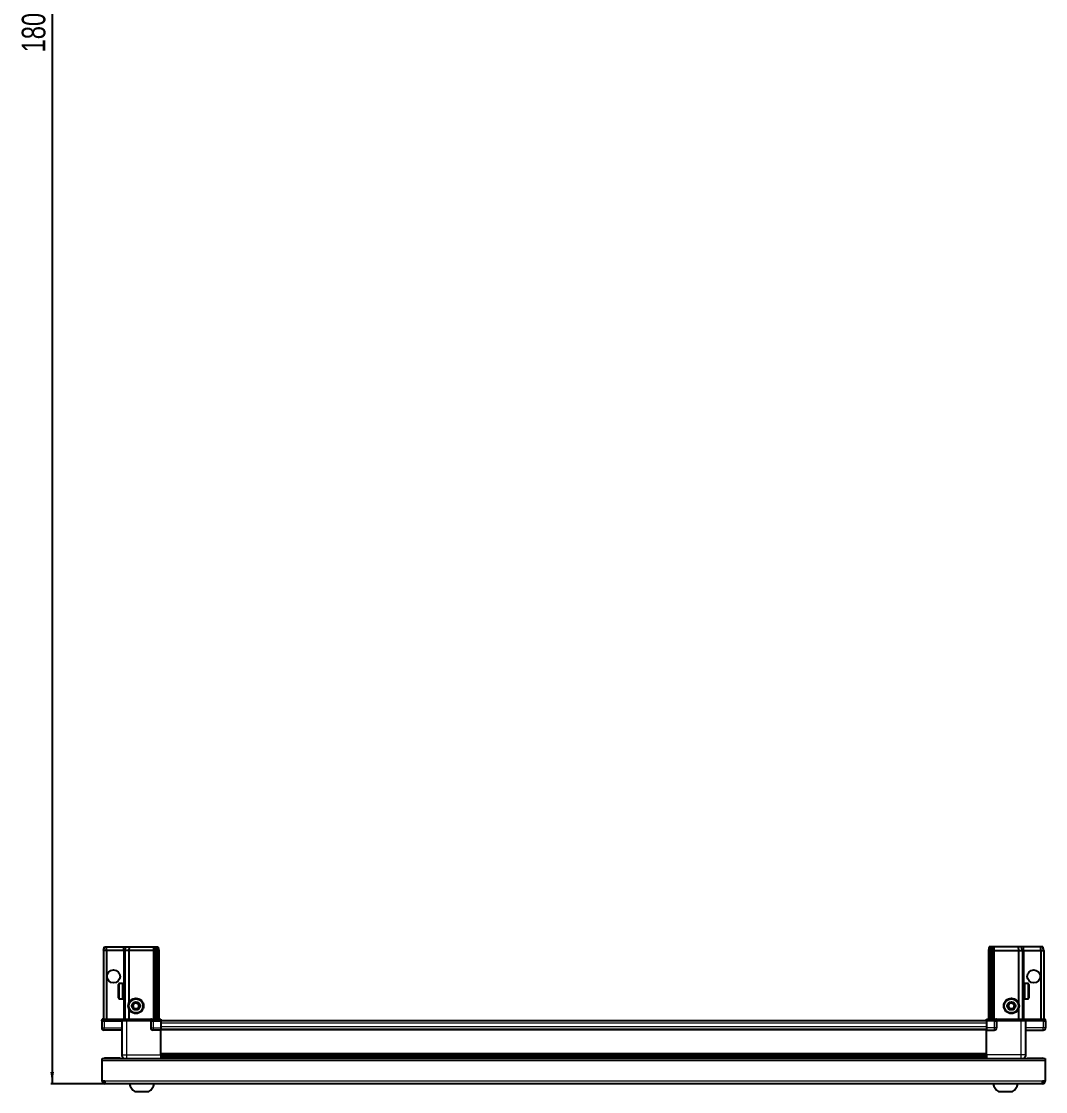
# Model space of a CAD drawing. Header units: millimetres. Extents: x 775 to 4688, y -1086 to 2234.
# Drawn here: x 855 to 1723, y -1086 to -179 of the extents above; entities that cross this region are included whole.
import ezdxf

# ---------------------------------------------------------------- set-up
doc = ezdxf.new("R2010")
doc.units = ezdxf.units.MM
doc.layers.add('FORMAT', color=7, linetype='Continuous')
doc.styles.add('SLDTEXTSTYLE0', font='TXT', dxfattribs={"width": 0.75})
doc.dimstyles.new('SLDDIMSTYLE0', dxfattribs={"dimtxt": 20, "dimasz": 10, "dimexe": 0, "dimexo": 0.0625, "dimgap": 5, "dimtad": 2, "dimdec": 1, "dimrnd": 1e-09, "dimzin": 12, "dimdsep": 46, "dimtxsty": 'SLDTEXTSTYLE0', "dimsah": 1, "dimcen": 0.09, "dimadec": 0, "dimazin": 3, "dimtfac": 1, "dimtofl": 0, "dimtmove": 0, "dimatfit": 3, "dimfxl": 0, "dimfrac": 2, "dimtolj": 1, "dimtzin": 12, "dimarcsym": 0})

# ---------------------------------------------------------------- blocks, each defined once
blk = doc.blocks.new('_D_10')
at = {"layer": 'FORMAT'}
for p, q in [((948.83, 728.1), (880.47, 728.1)), ((881.47, 728.1), (881.47, -1078.9)), ((926.06, -1078.9), (880.47, -1078.9))]:
    blk.add_line(p, q, dxfattribs=at)
for points in [[(881.47, 728.1), (879.93, 718.1), (883.01, 718.1)], [(881.47, -1078.9), (883.01, -1068.9), (879.93, -1068.9)]]:
    blk.add_solid(points, dxfattribs=at)
at = {"layer": 'FORMAT', "insert": (855.69, -204.96), "char_height": 20, "attachment_point": 1, "rotation": 90, "style": 'SLDTEXTSTYLE0'}
blk.add_mtext('1807', dxfattribs=at)

msp = doc.modelspace()

# ---------------------------------------------------------------- linework, layer by layer
at = {"color": 7, "linetype": 'Continuous', "lineweight": 25}
for p, q in [((924.97, -965.9), (925.77, -962.9)), ((924.97, -965.9), (924.97, -1024.2)), ((927.47, -965.9), (924.97, -965.9)), ((925.77, -962.9), (927.63, -962.9)), ((927.47, -965.9), (927.63, -962.9)), ((927.47, -965.9), (927.47, -1024.2)), ((941.97, -965.9), (927.47, -965.9)), ((927.63, -962.9), (941.97, -962.9)), ((941.97, -962.9), (943.77, -962.9)), ((942.97, -965.9), (941.97, -965.9)), ((942.97, -965.9), (943.77, -962.9)), ((942.97, -965.9), (942.97, -1024.2)), ((946.47, -965.9), (942.97, -965.9)), ((943.77, -962.9), (946.8, -962.9)), ((946.8, -962.9), (946.47, -965.9)), ((946.47, -965.9), (946.47, -1010.4)), ((966.97, -965.9), (946.47, -965.9)), ((946.8, -962.9), (966.97, -962.9)), ((966.97, -962.9), (968.77, -962.9)), ((967.97, -965.9), (966.97, -965.9)), ((968.77, -962.9), (967.97, -965.9)), ((968.97, -965.9), (967.97, -965.9)), ((967.97, -965.9), (967.97, -1024.2)), ((968.77, -962.9), (969.51, -962.9)), ((969.51, -962.9), (968.97, -965.9)), ((968.97, -965.9), (968.97, -1024.2)), ((970.47, -965.9), (968.97, -965.9)), ((969.51, -962.9), (970.02, -962.9)), ((970.02, -962.9), (971.17, -962.9)), ((970.02, -962.9), (970.47, -965.9)), ((971.97, -965.9), (970.47, -965.9)), ((970.47, -965.9), (970.47, -1024.2)), ((971.17, -962.9), (971.97, -965.9)), ((971.97, -965.9), (971.97, -1024.2)), ((1675.77, -962.9), (1674.97, -965.9)), ((1674.97, -965.9), (1676.47, -965.9)), ((1674.97, -965.9), (1674.97, -1024.2)), ((1676.93, -962.9), (1675.77, -962.9)), ((1676.93, -962.9), (1676.47, -965.9)), ((1676.47, -965.9), (1677.97, -965.9)), ((1676.47, -965.9), (1676.47, -1024.2)), ((1677.43, -962.9), (1676.93, -962.9)), ((1677.43, -962.9), (1677.97, -965.9)), ((1678.17, -962.9), (1677.43, -962.9)), ((1677.97, -965.9), (1678.97, -965.9)), ((1677.97, -965.9), (1677.97, -1024.2)), ((1678.17, -962.9), (1678.97, -965.9)), ((1679.97, -962.9), (1678.17, -962.9)), ((1678.97, -965.9), (1678.97, -1024.2)), ((1678.97, -965.9), (1679.97, -965.9)), ((1700.14, -962.9), (1679.97, -962.9)), ((1679.97, -965.9), (1700.47, -965.9)), ((1700.14, -962.9), (1700.47, -965.9)), ((1703.17, -962.9), (1700.14, -962.9)), ((1700.47, -965.9), (1700.47, -1010.4)), ((1700.47, -965.9), (1703.97, -965.9)), ((1703.97, -965.9), (1703.17, -962.9)), ((1704.97, -962.9), (1703.17, -962.9)), ((1703.97, -965.9), (1703.97, -1024.2)), ((1703.97, -965.9), (1704.97, -965.9)), ((1719.32, -962.9), (1704.97, -962.9)), ((1704.97, -965.9), (1719.47, -965.9)), ((1719.47, -965.9), (1719.32, -962.9)), ((1721.17, -962.9), (1719.32, -962.9)), ((1719.47, -965.9), (1721.97, -965.9)), ((1719.47, -965.9), (1719.47, -1024.2)), ((1721.97, -965.9), (1721.17, -962.9)), ((1721.97, -965.9), (1721.97, -1024.2)), ((937.77, -1006.1), (937.77, -994.7)), ((940.97, -993.9), (938.57, -993.9)), ((940.97, -993.9), (940.97, -993.91)), ((940.97, -993.91), (941.47, -993.91)), ((940.97, -994.09), (941.47, -994.09)), ((940.97, -994.09), (940.97, -994.31)), ((940.97, -994.31), (941.47, -994.31)), ((940.97, -994.89), (941.47, -994.89)), ((940.97, -994.89), (940.97, -995.31)), ((940.97, -995.31), (941.47, -995.31)), ((940.97, -996.22), (941.47, -996.22)), ((940.97, -996.22), (940.97, -996.81)), ((940.97, -996.81), (941.47, -996.81)), ((941.47, -994.09), (941.47, -993.91)), ((941.47, -994.31), (941.47, -994.09)), ((941.47, -994.89), (941.47, -994.31)), ((941.47, -995.31), (941.47, -994.89)), ((941.47, -996.22), (941.47, -995.31)), ((941.57, -996), (941.47, -996)), ((941.47, -996.81), (941.47, -996.22)), ((941.47, -997.97), (941.47, -996.81)), ((941.57, -1004.8), (941.57, -996)), ((942.45, -997.09), (941.97, -996.4)), ((941.97, -1004.4), (941.97, -996.4)), ((942.94, -996.4), (942.45, -997.09)), ((942.45, -1003.71), (942.45, -997.09)), ((942.97, -996.4), (942.94, -996.4)), ((942.94, -1004.4), (942.94, -996.4)), ((1704, -996.4), (1703.97, -996.4)), ((1704.49, -997.09), (1704, -996.4)), ((1704, -996.4), (1704, -1004.4)), ((1704.97, -996.4), (1704.49, -997.09)), ((1704.49, -997.09), (1704.49, -1003.71)), ((1704.97, -996.4), (1704.97, -1004.4)), ((1705.47, -996), (1705.37, -996)), ((1705.37, -996), (1705.37, -1004.8)), ((1708.37, -993.9), (1705.47, -993.9)), ((1705.97, -993.9), (1705.47, -993.9)), ((1705.47, -993.9), (1705.47, -993.95)), ((1705.47, -993.95), (1705.47, -994.23)), ((1705.97, -993.95), (1705.47, -993.95)), ((1705.97, -994.23), (1705.47, -994.23)), ((1705.47, -994.23), (1705.47, -994.51)), ((1705.97, -994.51), (1705.47, -994.51)), ((1705.47, -994.51), (1705.47, -995.17)), ((1705.97, -995.17), (1705.47, -995.17)), ((1705.47, -995.17), (1705.47, -995.64)), ((1705.47, -995.64), (1705.47, -996.62)), ((1705.97, -995.64), (1705.47, -995.64)), ((1705.97, -996.62), (1705.47, -996.62)), ((1705.47, -996.62), (1705.47, -997.24)), ((1705.47, -997.24), (1705.47, -998.44)), ((1705.97, -997.24), (1705.47, -997.24)), ((1705.97, -993.95), (1705.97, -993.9)), ((1705.97, -994.51), (1705.97, -994.23)), ((1705.97, -995.64), (1705.97, -995.17)), ((1705.97, -997.24), (1705.97, -996.62)), ((1709.17, -994.7), (1709.17, -1006.1)), ((940.97, -997.97), (941.47, -997.97)), ((940.97, -997.97), (940.97, -998.66)), ((940.97, -998.66), (941.47, -998.66)), ((940.97, -999.95), (941.47, -999.95)), ((940.97, -999.95), (940.97, -1000.69)), ((940.97, -1000.09), (941.47, -1000.09)), ((940.97, -1000.59), (941.47, -1000.59)), ((940.97, -1000.69), (941.47, -1000.69)), ((940.97, -1001.97), (941.47, -1001.97)), ((940.97, -1001.97), (940.97, -1002.68)), ((940.97, -1002.68), (941.47, -1002.68)), ((940.97, -1003.84), (941.47, -1003.84)), ((940.97, -1003.84), (940.97, -1004.45)), ((940.97, -1004.45), (941.47, -1004.45)), ((940.97, -1005.38), (941.47, -1005.38)), ((940.97, -1005.38), (940.97, -1005.82)), ((940.97, -1005.82), (941.47, -1005.82)), ((940.97, -1006.43), (941.47, -1006.43)), ((940.97, -1006.43), (940.97, -1006.66)), ((941.47, -998.66), (941.47, -997.97)), ((941.47, -999.95), (941.47, -998.66)), ((941.47, -1000.09), (941.47, -999.95)), ((941.47, -1000.69), (941.47, -1000.59)), ((941.47, -1001.97), (941.47, -1000.69)), ((941.47, -1002.68), (941.47, -1001.97)), ((941.47, -1003.84), (941.47, -1002.68)), ((941.47, -1004.45), (941.47, -1003.84)), ((941.47, -1005.38), (941.47, -1004.45)), ((941.47, -1004.8), (941.57, -1004.8)), ((941.47, -1005.82), (941.47, -1005.38)), ((941.47, -1006.43), (941.47, -1005.82)), ((941.47, -1006.66), (941.47, -1006.43)), ((941.97, -1004.4), (942.45, -1003.71)), ((942.45, -1003.71), (942.94, -1004.4)), ((942.94, -1004.4), (942.97, -1004.4)), ((1703.97, -1004.4), (1704, -1004.4)), ((1704, -1004.4), (1704.49, -1003.71)), ((1704.49, -1003.71), (1704.97, -1004.4)), ((1705.37, -1004.8), (1705.47, -1004.8)), ((1705.97, -998.44), (1705.47, -998.44)), ((1705.47, -998.44), (1705.47, -999.07)), ((1705.97, -999.07), (1705.47, -999.07)), ((1705.47, -999.15), (1705.47, -1000.45)), ((1705.97, -999.15), (1705.47, -999.15)), ((1705.97, -1000.45), (1705.47, -1000.45)), ((1705.97, -1000.93), (1705.47, -1000.93)), ((1705.47, -1000.93), (1705.47, -1001.19)), ((1705.47, -1001.19), (1705.47, -1002.46)), ((1705.97, -1001.19), (1705.47, -1001.19)), ((1705.97, -1002.46), (1705.47, -1002.46)), ((1705.47, -1002.46), (1705.47, -1003.14)), ((1705.47, -1003.14), (1705.47, -1004.26)), ((1705.97, -1003.14), (1705.47, -1003.14)), ((1705.97, -1004.26), (1705.47, -1004.26)), ((1705.47, -1004.26), (1705.47, -1004.83)), ((1705.47, -1004.83), (1705.47, -1005.69)), ((1705.97, -1004.83), (1705.47, -1004.83)), ((1705.97, -1005.69), (1705.47, -1005.69)), ((1705.47, -1005.69), (1705.47, -1006.08)), ((1705.47, -1006.08), (1705.47, -1006.6)), ((1705.97, -1006.08), (1705.47, -1006.08)), ((1705.97, -999.15), (1705.97, -998.44)), ((1705.97, -1001.19), (1705.97, -1000.45)), ((1705.97, -1003.14), (1705.97, -1002.46)), ((1705.97, -1004.83), (1705.97, -1004.26)), ((1705.97, -1006.08), (1705.97, -1005.69)), ((938.57, -1006.9), (940.97, -1006.9)), ((940.97, -1006.66), (941.47, -1006.66)), ((940.97, -1006.88), (941.47, -1006.88)), ((940.97, -1006.88), (940.97, -1006.9)), ((940.97, -1006.89), (941.47, -1006.89)), ((941.47, -1006.88), (941.47, -1006.66)), ((941.47, -1006.89), (941.47, -1006.88)), ((946.47, -1015.4), (946.47, -1024.2)), ((1700.47, -1015.4), (1700.47, -1024.2)), ((1705.97, -1006.6), (1705.47, -1006.6)), ((1705.47, -1006.6), (1705.47, -1006.78)), ((1705.47, -1006.78), (1705.47, -1006.9)), ((1705.97, -1006.78), (1705.47, -1006.78)), ((1705.47, -1006.9), (1708.37, -1006.9)), ((1705.97, -1006.78), (1705.97, -1006.6)), ((923.97, -1024.2), (923.47, -1025.07)), ((925.47, -1024.2), (923.97, -1024.2)), ((925.47, -1024.2), (940.27, -1024.2)), ((940.27, -1024.2), (940.47, -1024.2)), ((940.47, -1025.4), (940.47, -1024.2)), ((940.47, -1024.2), (944.47, -1024.2)), ((944.47, -1024.2), (964.77, -1024.2)), ((964.77, -1024.2), (964.97, -1024.2)), ((964.97, -1025.4), (964.97, -1024.2)), ((965.65, -1024.2), (964.97, -1024.2)), ((965.65, -1024.2), (973.47, -1024.2)), ((973.47, -1024.2), (973.47, -1025.07)), ((1673.47, -1024.2), (1681.29, -1024.2)), ((1673.47, -1025.07), (1673.47, -1024.2)), ((1681.97, -1024.2), (1681.29, -1024.2)), ((1681.97, -1025.4), (1681.97, -1024.2)), ((1681.97, -1024.2), (1682.17, -1024.2)), ((1682.17, -1024.2), (1702.47, -1024.2)), ((1702.47, -1024.2), (1706.47, -1024.2)), ((1706.47, -1025.4), (1706.47, -1024.2)), ((1706.47, -1024.2), (1706.67, -1024.2)), ((1706.67, -1024.2), (1721.47, -1024.2)), ((1722.97, -1024.2), (1721.47, -1024.2)), ((1723.47, -1025.07), (1722.97, -1024.2)), ((1723.47, -1025.07), (1722.97, -1024.2)), ((923.47, -1025.4), (923.47, -1025.07)), ((923.47, -1025.4), (925.47, -1025.4)), ((923.47, -1025.4), (923.47, -1031.4)), ((940.27, -1025.4), (925.47, -1025.4)), ((925.47, -1025.4), (940.27, -1025.4)), ((940.47, -1033.4), (925.47, -1033.4)), ((940.47, -1025.4), (940.27, -1025.4)), ((944.47, -1025.4), (940.47, -1025.4)), ((940.47, -1025.4), (940.47, -1054.4)), ((964.77, -1025.4), (944.47, -1025.4)), ((964.97, -1025.4), (964.77, -1025.4)), ((964.97, -1025.4), (966.97, -1025.4)), ((964.97, -1025.4), (964.97, -1031.4)), ((973.47, -1025.07), (966.97, -1025.07)), ((973.47, -1025.4), (966.97, -1025.4)), ((966.97, -1025.4), (973.47, -1025.4)), ((973.47, -1033.4), (966.97, -1033.4)), ((973.47, -1025.07), (973.47, -1025.07)), ((973.47, -1025.4), (973.47, -1025.07)), ((973.47, -1025.4), (973.47, -1025.4)), ((973.47, -1025.4), (973.47, -1031.4)), ((1673.47, -1025.55), (973.47, -1025.55)), ((973.47, -1031.4), (973.47, -1033.4)), ((1673.47, -1032.75), (973.47, -1032.75)), ((973.47, -1054.4), (973.47, -1033.4)), ((1673.47, -1025.4), (1673.47, -1025.07)), ((1679.97, -1025.07), (1673.47, -1025.07)), ((1679.97, -1025.4), (1673.47, -1025.4)), ((1673.47, -1025.4), (1673.47, -1031.4)), ((1673.47, -1031.4), (1673.47, -1033.4)), ((1673.47, -1033.4), (1679.97, -1033.4)), ((1673.47, -1054.4), (1673.47, -1033.4)), ((1679.97, -1025.4), (1681.97, -1025.4)), ((1681.97, -1025.4), (1679.97, -1025.4)), ((1682.17, -1025.4), (1681.97, -1025.4)), ((1681.97, -1025.4), (1681.97, -1031.4)), ((1702.47, -1025.4), (1682.17, -1025.4)), ((1706.47, -1025.4), (1702.47, -1025.4)), ((1706.67, -1025.4), (1706.47, -1025.4)), ((1706.47, -1025.4), (1706.47, -1054.4)), ((1706.47, -1033.4), (1721.47, -1033.4)), ((1721.47, -1025.4), (1706.67, -1025.4)), ((1721.47, -1025.4), (1723.47, -1025.4)), ((1723.47, -1025.4), (1723.47, -1025.07)), ((1723.47, -1025.4), (1723.47, -1025.07)), ((1723.47, -1025.4), (1723.47, -1025.4)), ((1723.47, -1025.4), (1723.47, -1031.4)), ((923.97, -1057.4), (1722.97, -1057.4)), ((923.97, -1059.5), (923.97, -1057.4)), ((923.97, -1076.8), (923.97, -1059.5)), ((938.97, -1057.3), (926.07, -1057.3)), ((938.97, -1057.3), (938.97, -1057.4)), ((973.47, -1055.42), (1673.47, -1055.42)), ((973.47, -1055.46), (1673.47, -1055.46)), ((997.35, -1057.25), (973.47, -1057.25)), ((991.97, -1057.4), (991.97, -1057.25)), ((992.01, -1057.4), (992.01, -1057.25)), ((992.28, -1057.4), (992.28, -1057.25)), ((992.54, -1057.4), (992.54, -1057.25)), ((993.19, -1057.4), (993.19, -1057.25)), ((993.66, -1057.4), (993.66, -1057.25)), ((994.62, -1057.4), (994.62, -1057.25)), ((995.24, -1057.4), (995.24, -1057.25)), ((996.43, -1057.4), (996.43, -1057.25)), ((997.09, -1057.4), (997.09, -1057.25)), ((997.14, -1057.4), (997.14, -1057.25)), ((998.44, -1057.25), (997.35, -1057.25)), ((999.17, -1057.25), (998.44, -1057.25)), ((998.44, -1057.4), (998.44, -1057.25)), ((998.44, -1057.25), (998.44, -1057.25)), ((998.45, -1057.4), (998.45, -1057.25)), ((998.95, -1057.4), (998.95, -1057.25)), ((999.17, -1057.4), (999.17, -1057.25)), ((999.59, -1057.25), (999.17, -1057.25)), ((999.17, -1057.25), (999.17, -1057.25)), ((1647.35, -1057.25), (999.59, -1057.25)), ((1000.45, -1057.4), (1000.45, -1057.25)), ((1001.14, -1057.4), (1001.14, -1057.25)), ((1002.26, -1057.4), (1002.26, -1057.25)), ((1002.84, -1057.4), (1002.84, -1057.25)), ((1003.71, -1057.4), (1003.71, -1057.25)), ((1004.11, -1057.4), (1004.11, -1057.25)), ((1004.64, -1057.4), (1004.64, -1057.25)), ((1004.83, -1057.4), (1004.83, -1057.25)), ((1004.97, -1057.4), (1004.97, -1057.25)), ((1641.97, -1057.4), (1641.97, -1057.25)), ((1642.14, -1057.4), (1642.14, -1057.25)), ((1642.35, -1057.4), (1642.35, -1057.25)), ((1642.91, -1057.4), (1642.91, -1057.25)), ((1643.33, -1057.4), (1643.33, -1057.25)), ((1644.23, -1057.4), (1644.23, -1057.25)), ((1644.82, -1057.4), (1644.82, -1057.25)), ((1645.96, -1057.4), (1645.96, -1057.25)), ((1646.66, -1057.4), (1646.66, -1057.25)), ((1647.93, -1057.25), (1647.35, -1057.25)), ((1647.93, -1057.4), (1647.93, -1057.25)), ((1647.94, -1057.25), (1647.93, -1057.25)), ((1648.67, -1057.25), (1647.94, -1057.25)), ((1648.11, -1057.4), (1648.11, -1057.25)), ((1648.61, -1057.4), (1648.61, -1057.25)), ((1648.67, -1057.4), (1648.67, -1057.25)), ((1649.59, -1057.25), (1648.67, -1057.25)), ((1648.67, -1057.25), (1648.67, -1057.25)), ((1673.47, -1057.25), (1649.59, -1057.25)), ((1649.96, -1057.4), (1649.96, -1057.25)), ((1650.67, -1057.4), (1650.67, -1057.25)), ((1651.84, -1057.4), (1651.84, -1057.25)), ((1652.45, -1057.4), (1652.45, -1057.25)), ((1653.4, -1057.4), (1653.4, -1057.25)), ((1653.85, -1057.4), (1653.85, -1057.25)), ((1654.47, -1057.4), (1654.47, -1057.25)), ((1654.71, -1057.4), (1654.71, -1057.25)), ((1654.95, -1057.4), (1654.95, -1057.25)), ((1654.97, -1057.4), (1654.97, -1057.25)), ((1707.97, -1057.3), (1707.97, -1057.4)), ((1707.97, -1057.3), (1720.87, -1057.3)), ((1722.97, -1057.4), (1722.97, -1059.5)), ((1722.97, -1059.5), (1722.97, -1076.8)), ((926.07, -1076.8), (923.97, -1076.8)), ((926.07, -1076.8), (926.07, -1078.9)), ((1720.87, -1078.9), (926.07, -1078.9)), ((1722.97, -1076.8), (1720.87, -1076.8)), ((1720.87, -1078.9), (1720.87, -1076.8)), ((951.47, -1085.5), (963.47, -1085.5)), ((1683.47, -1085.5), (1695.47, -1085.5))]:
    msp.add_line(p, q, dxfattribs=at)
at = {"color": 8, "linetype": 'Continuous', "lineweight": 18}
for p, q in [((941.97, -965.9), (941.97, -962.9)), ((941.97, -965.9), (941.97, -996.4)), ((966.97, -962.9), (966.97, -965.9)), ((966.97, -965.9), (966.97, -1024.2)), ((1679.97, -962.9), (1679.97, -965.9)), ((1679.97, -965.9), (1679.97, -1024.2)), ((1704.97, -965.9), (1704.97, -962.9)), ((1704.97, -965.9), (1704.97, -996.4)), ((938.57, -1006.9), (938.57, -993.9)), ((1708.37, -993.9), (1708.37, -1006.9)), ((941.97, -1004.4), (941.97, -1024.2)), ((1704.97, -1004.4), (1704.97, -1024.2)), ((925.47, -1025.4), (925.47, -1024.2)), ((940.27, -1025.4), (940.27, -1024.2)), ((944.47, -1025.4), (944.47, -1024.2)), ((964.77, -1025.4), (964.77, -1024.2)), ((1682.17, -1024.2), (1682.17, -1025.4)), ((1702.47, -1025.4), (1702.47, -1024.2)), ((1706.67, -1024.2), (1706.67, -1025.4)), ((1721.47, -1025.4), (1721.47, -1024.2)), ((923.47, -1031.4), (925.47, -1031.4)), ((925.47, -1025.4), (925.47, -1031.4)), ((925.47, -1031.4), (940.47, -1031.4)), ((925.47, -1033.4), (925.47, -1031.4)), ((944.47, -1025.4), (944.47, -1054.4)), ((964.97, -1031.4), (966.97, -1031.4)), ((966.97, -1025.4), (966.97, -1025.07)), ((966.97, -1025.4), (966.97, -1031.4)), ((966.97, -1031.4), (973.47, -1031.4)), ((966.97, -1031.4), (966.97, -1033.4)), ((973.47, -1025.4), (973.47, -1025.07)), ((1673.47, -1027.55), (973.47, -1027.55)), ((1673.47, -1030.75), (973.47, -1030.75)), ((1673.47, -1033.4), (973.47, -1033.4)), ((1679.97, -1031.4), (1673.47, -1031.4)), ((1679.97, -1025.4), (1679.97, -1025.07)), ((1679.97, -1025.4), (1679.97, -1031.4)), ((1679.97, -1031.4), (1679.97, -1033.4)), ((1681.97, -1031.4), (1679.97, -1031.4)), ((1702.47, -1025.4), (1702.47, -1054.4)), ((1721.47, -1031.4), (1706.47, -1031.4)), ((1721.47, -1025.4), (1721.47, -1031.4)), ((1723.47, -1031.4), (1721.47, -1031.4)), ((1721.47, -1033.4), (1721.47, -1031.4)), ((1722.97, -1059.5), (923.97, -1059.5)), ((926.07, -1057.4), (926.07, -1057.3)), ((944.47, -1054.4), (973.47, -1054.4)), ((973.47, -1052.8), (1673.47, -1052.8)), ((1673.47, -1054.22), (973.47, -1054.22)), ((973.47, -1056.66), (1673.47, -1056.66)), ((1702.47, -1054.4), (1673.47, -1054.4)), ((1720.87, -1057.4), (1720.87, -1057.3)), ((1720.87, -1076.8), (926.07, -1076.8))]:
    msp.add_line(p, q, dxfattribs=at)
at = {"color": 7, "linetype": 'Continuous', "lineweight": 25, "flags": 128}
for points in [[(926.07, -1057.3), (925.66, -1057.34), (925.43, -1057.4)], [(1721.51, -1057.4), (1721.28, -1057.34), (1720.87, -1057.3)]]:
    msp.add_lwpolyline(points, dxfattribs=at)
at = {"color": 7, "linetype": 'Continuous', "lineweight": 25}
for centre, radius in [((933.47, -987.9), 5.5), ((1713.47, -987.9), 5.5), ((952.47, -1012.9), 6.5), ((1694.47, -1012.9), 6.5), ((952.47, -1012.9), 3.46), ((1694.47, -1012.9), 3.46)]:
    msp.add_circle(centre, radius, dxfattribs=at)
at = {"color": 8, "linetype": 'Continuous', "lineweight": 18}
for centre in [(952.47, -1012.9), (1694.47, -1012.9)]:
    msp.add_circle(centre, 5.7, dxfattribs=at)
at = {"color": 7, "linetype": 'Continuous', "lineweight": 25}
for centre, radius, start, end in [((938.57, -994.7), 0.8, 90, 180), ((941.97, -996), 0.4, 180, 270), ((1704.97, -996), 0.4, 270, 0), ((1708.37, -994.7), 0.8, 360, 90), ((938.57, -1006.1), 0.8, 180, 270), ((941.97, -1004.8), 0.4, 90, 180), ((1704.97, -1004.8), 0.4, 360, 90), ((1708.37, -1006.1), 0.8, 270, 0), ((952.47, -1012.9), 2.5, 147.37605, 207.37605), ((952.47, -1012.9), 2.5, 207.37605, 267.37605), ((952.47, -1012.9), 2.5, 87.37605, 147.37605), ((952.47, -1012.9), 2.5, 267.37605, 327.37605), ((952.47, -1012.9), 2.5, 27.37605, 87.37605), ((952.47, -1012.9), 2.5, 327.37605, 27.37605), ((1694.47, -1012.9), 2.5, 134.67671, 194.67671), ((1694.47, -1012.9), 2.5, 194.67671, 254.67671), ((1694.47, -1012.9), 2.5, 74.67671, 134.67671), ((1694.47, -1012.9), 2.5, 254.67671, 314.67671), ((1694.47, -1012.9), 2.5, 14.67671, 74.67671), ((1694.47, -1012.9), 2.5, 314.67671, 14.67671), ((925.47, -1031.4), 2, 180, 270), ((966.97, -1031.4), 2, 180, 270), ((1679.97, -1031.4), 2, 270, 0), ((1721.47, -1031.4), 2, 270, 0), ((926.07, -1076.8), 2.1, 180, 270), ((926.07, -1076.8), 0.6, 180, 270), ((958.5, -1075.88), 11.91, 194.70035, 233.8734), ((956.45, -1075.88), 11.91, 306.1266, 345.29965), ((1690.5, -1075.88), 11.91, 194.70035, 233.8734), ((1688.45, -1075.88), 11.91, 306.1266, 345.29965), ((1720.87, -1076.8), 2.1, 270, 0), ((1720.87, -1076.8), 0.6, 270, 0)]:
    msp.add_arc(centre, radius, start, end, dxfattribs=at)
for centre, start_param, end_param in [((966.97, -1021.6), 2.418858, 3.141593), ((1679.97, -1021.6), 3.141593, 3.864327)]:
    msp.add_ellipse(centre, major_axis=(0, 3.46), ratio=0.57735, start_param=start_param, end_param=end_param, dxfattribs=at)
for points, knots in [([(949.59, -1012.77), (949.86, -1012.33), (950.39, -1011.52), (950.9, -1010.71), (951.14, -1010.34)], [0, 0, 0, 0, 0.5346859, 1, 1, 1, 1]), ([(950.91, -1015.33), (950.86, -1015.22), (950.58, -1014.69), (950.12, -1013.81), (949.75, -1013.07), (949.59, -1012.77)], [0, 0, 0, 0, 0.133125, 0.637099, 1, 1, 1, 1]), ([(953.8, -1015.46), (953.28, -1015.44), (952.32, -1015.4), (951.36, -1015.35), (950.91, -1015.33)], [0, 0, 0, 0, 0.534686, 1, 1, 1, 1]), ([(951.14, -1010.34), (951.66, -1010.36), (952.62, -1010.4), (953.58, -1010.45), (954.03, -1010.47)], [0, 0, 0, 0, 0.5346859, 1, 1, 1, 1]), ([(955.35, -1013.03), (955.08, -1013.47), (954.56, -1014.28), (954.04, -1015.09), (953.8, -1015.46)], [0, 0, 0, 0, 0.534686, 1, 1, 1, 1]), ([(954.03, -1010.47), (954.19, -1010.77), (954.56, -1011.51), (955.02, -1012.39), (955.3, -1012.92), (955.35, -1013.03)], [0, 0, 0, 0, 0.362901, 0.866875, 1, 1, 1, 1]), ([(1691.69, -1012.14), (1692.05, -1011.77), (1692.74, -1011.1), (1693.42, -1010.42), (1693.74, -1010.11)], [0, 0, 0, 0, 0.534686, 1, 1, 1, 1]), ([(1692.42, -1014.93), (1692.33, -1014.6), (1692.12, -1013.8), (1691.87, -1012.84), (1691.72, -1012.26), (1691.69, -1012.14)], [0, 0, 0, 0, 0.362901, 0.866875, 1, 1, 1, 1]), ([(1695.2, -1015.69), (1694.7, -1015.56), (1693.77, -1015.3), (1692.85, -1015.05), (1692.42, -1014.93)], [0, 0, 0, 0, 0.534686, 1, 1, 1, 1]), ([(1693.74, -1010.11), (1694.24, -1010.24), (1695.17, -1010.5), (1696.09, -1010.75), (1696.52, -1010.87)], [0, 0, 0, 0, 0.5346859, 1, 1, 1, 1]), ([(1697.25, -1013.66), (1696.89, -1014.03), (1696.2, -1014.7), (1695.52, -1015.38), (1695.2, -1015.69)], [0, 0, 0, 0, 0.5346859, 1, 1, 1, 1]), ([(1696.52, -1010.87), (1696.56, -1010.99), (1696.71, -1011.57), (1696.96, -1012.53), (1697.17, -1013.33), (1697.25, -1013.66)], [0, 0, 0, 0, 0.133125, 0.637099, 1, 1, 1, 1]), ([(940.47, -1054.4), (940.52, -1054.84), (940.59, -1055.52), (941.02, -1056.33), (941.48, -1056.89), (941.88, -1057.25), (942.15, -1057.38), (942.19, -1057.4)], [0, 0, 0, 0, 0.363018, 0.558438, 0.758004, 0.95757, 1, 1, 1, 1]), ([(973.47, -1054.4), (973.47, -1054.8), (973.47, -1055.59), (973.47, -1056.6), (973.47, -1057.23), (973.47, -1057.39), (973.47, -1057.4)], [0, 0, 0, 0, 0.3255201, 0.6510403, 0.9765604, 1, 1, 1, 1]), ([(1673.47, -1054.4), (1673.47, -1054.8), (1673.47, -1055.59), (1673.47, -1056.6), (1673.47, -1057.23), (1673.47, -1057.39), (1673.47, -1057.4)], [0, 0, 0, 0, 0.3255201, 0.6510403, 0.9765604, 1, 1, 1, 1]), ([(1706.47, -1054.4), (1706.42, -1054.84), (1706.35, -1055.52), (1705.92, -1056.33), (1705.46, -1056.89), (1705.06, -1057.25), (1704.8, -1057.38), (1704.75, -1057.4)], [0, 0, 0, 0, 0.363018, 0.558438, 0.758004, 0.95757, 1, 1, 1, 1])]:
    msp.add_open_spline(points, degree=3, knots=knots, dxfattribs=at)
at = {"color": 8, "linetype": 'Continuous', "lineweight": 18}
for points in [[(940.47, -1054.4), (940.53, -1054.4), (940.65, -1054.4), (941.58, -1054.4), (942.9, -1054.4), (943.95, -1054.4), (944.47, -1054.4)], [(1706.47, -1054.4), (1706.41, -1054.4), (1706.29, -1054.4), (1705.37, -1054.4), (1704.04, -1054.4), (1702.99, -1054.4), (1702.47, -1054.4)]]:
    msp.add_open_spline(points, degree=3, dxfattribs=at)
for points in [[(944.47, -1054.4), (944.47, -1054.84), (944.47, -1055.52), (944.47, -1056.33), (944.47, -1056.89), (944.47, -1057.25), (944.47, -1057.38), (944.47, -1057.4)], [(1702.47, -1054.4), (1702.47, -1054.84), (1702.47, -1055.52), (1702.47, -1056.33), (1702.47, -1056.89), (1702.47, -1057.25), (1702.47, -1057.38), (1702.47, -1057.4)]]:
    msp.add_open_spline(points, degree=3, knots=[0, 0, 0, 0, 0.363018, 0.558438, 0.758004, 0.95757, 1, 1, 1, 1], dxfattribs=at)

# ---------------------------------------------------------------- dimensions: what is measured, and where the dimension line sits
at = {"layer": 'FORMAT'}
dim = msp.add_linear_dim(base=(881.47, -1078.9), p1=(948.84, 728.1), p2=(926.07, -1078.9), angle=90, dimstyle='SLDDIMSTYLE0', dxfattribs=at)
dim.commit()
dim.dimension.update_dxf_attribs({"geometry": '_D_10', "text_midpoint": (881.47, -175.4), "dimtype": 160})

doc.saveas('drawing.dxf')
